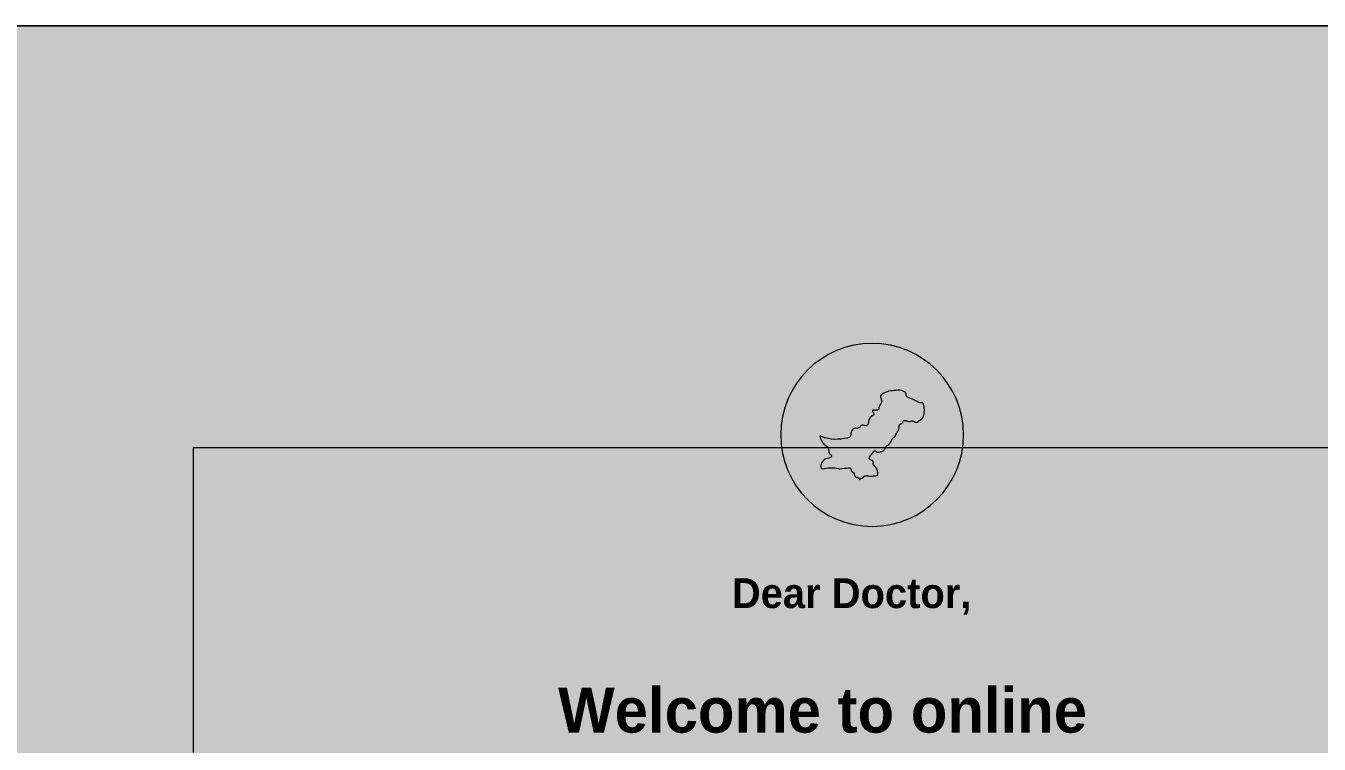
# Model space of a CAD drawing. Header units: inches. Extents: x 0 to 1920, y -20 to 1080.
# Drawn here: x 497 to 1204, y 687 to 1080 of the extents above; entities that cross this region are included whole.
import ezdxf

# ---------------------------------------------------------------- set-up
doc = ezdxf.new("R2010")
doc.units = ezdxf.units.IN
doc.header["$MEASUREMENT"] = 0
doc.layers.add('Layer 1', color=7, linetype='Continuous')

# ---------------------------------------------------------------- blocks, each defined once
blk = doc.blocks.new('block 3')
at = {"layer": 'Layer 1', "lineweight": 0}
blk.add_lwpolyline([(0, 1080), (1920, 1080), (1920, 0), (0, 0), (0, 1080)], dxfattribs=at)
blk = doc.blocks.new('block 6')
at = {"layer": 'Layer 1', "lineweight": 0}
blk.add_lwpolyline([(0, 1080), (1920, 1080), (1920, 0), (0, 0), (0, 1080)], dxfattribs=at)
blk = doc.blocks.new('block 13')
at = {"layer": 'Layer 1', "lineweight": 0}
blk.add_lwpolyline([(0, 1080), (1920, 1080), (1920, 0), (0, 0), (0, 1080)], dxfattribs=at)
blk = doc.blocks.new('block 30')
at = {"layer": 'Layer 1', "lineweight": 0}
for points in [[(0, 1080), (1920, 1080), (1920, 0), (0, 0), (0, 1080)], [(1331.03, 373), (588.97, 373), (588.97, 849.57), (1331.03, 849.57), (1331.03, 373)]]:
    blk.add_lwpolyline(points, dxfattribs=at)
blk = doc.blocks.new('block 31')
at = {"layer": 'Layer 1', "lineweight": 0}
blk.add_lwpolyline([(0, 1080), (1920, 1080), (1920, 0), (0, 0), (0, 1080)], dxfattribs=at)
blk = doc.blocks.new('block 32')
at = {"layer": 'Layer 1', "true_color": 0x247455}
h = blk.add_hatch(color=107, dxfattribs=at)
h.dxf.hatch_style = 2
edge = h.paths.add_edge_path()
edge.add_spline(control_points=[(1010, 856.41), (1010, 828.8), (987.61, 806.41), (960, 806.41), (932.39, 806.41), (910, 828.8), (910, 856.41), (910, 884.03), (932.39, 906.41), (960, 906.41), (987.61, 906.41), (1010, 884.03), (1010, 856.41)], knot_values=[0, 0, 0, 0, 1, 1, 1, 2, 2, 2, 3, 3, 3, 4, 4, 4, 4], degree=3, periodic=0)
edge.add_line((1010, 856.41), (1010, 856.41))
at = {"layer": 'Layer 1', "lineweight": 0}
blk.add_lwpolyline([(0, 1080), (1920, 1080), (1920, 0), (0, 0), (0, 1080)], dxfattribs=at)
for points, knots in [([(1010, 856.41), (1010, 828.8), (987.61, 806.41), (960, 806.41), (932.39, 806.41), (910, 828.8), (910, 856.41), (910, 884.03), (932.39, 906.41), (960, 906.41), (987.61, 906.41), (1010, 884.03), (1010, 856.41)], [0, 0, 0, 0, 1, 1, 1, 2, 2, 2, 3, 3, 3, 4, 4, 4, 4]), ([(988.29, 867.16), (988.08, 866.2), (987.61, 865.41), (986.77, 864.85), (986.25, 864.49), (985.71, 864.15), (985.23, 863.74), (984.47, 863.1), (983.73, 863.02), (982.94, 863.69), (982.41, 864.15), (981.83, 864.19), (981.18, 863.92), (980.57, 863.66), (979.95, 863.67), (979.35, 864), (978.89, 864.24), (978.39, 864.3), (977.88, 864.27), (977.37, 864.23), (976.83, 864.37), (976.86, 863.47), (976.88, 862.95), (976.24, 862.72), (975.77, 862.53), (975.02, 862.23), (974.71, 861.71), (974.76, 860.91), (974.82, 859.85), (974.46, 858.93), (973.84, 858.08), (973.4, 857.47), (973, 856.83), (972.78, 856.09), (972.7, 855.81), (972.56, 855.54), (972.3, 855.4), (971.3, 854.88), (970.86, 853.94), (970.41, 852.99), (969.99, 852.08), (969.43, 851.31), (968.49, 850.86), (967.92, 850.59), (967.55, 850.14), (967.32, 849.55), (966.78, 848.19), (965.89, 847.35), (964.34, 847.11), (963.35, 846.96), (962.46, 846.57), (961.75, 847.64), (961.57, 847.91), (961.29, 847.71), (961.11, 847.52), (960.27, 846.62), (959.42, 845.72), (958.81, 844.64), (958.29, 843.7), (958.56, 842.96), (959.62, 842.67), (960.39, 842.46), (960.63, 841.99), (960.57, 841.28), (960.49, 840.39), (960.78, 839.77), (961.5, 839.16), (962.52, 838.31), (963, 837.06), (963.16, 835.75), (963.29, 834.74), (962.85, 834.24), (961.78, 834.11), (960.11, 833.92), (958.44, 833.8), (956.77, 834.11), (956.22, 834.22), (955.83, 834.16), (955.52, 833.6), (955.05, 832.76), (953.9, 832.82), (953.33, 832.04), (953.18, 831.85), (952.92, 832.13), (952.89, 832.36), (952.83, 833), (952.44, 833.22), (951.87, 833.24), (950.79, 833.28), (950.27, 833.86), (950.2, 834.91), (950.17, 835.46), (949.96, 835.89), (949.41, 836.09), (948.8, 836.3), (948.52, 836.72), (948.5, 837.37), (948.46, 838.22), (948.07, 838.58), (947.14, 838.44), (945.52, 838.2), (943.86, 838.27), (942.25, 837.94), (942.03, 837.89), (941.79, 837.9), (941.59, 837.96), (938.68, 838.85), (935.78, 838.31), (932.88, 837.95), (932.19, 837.87), (931.91, 838.17), (931.93, 838.78), (932, 841.21), (933.23, 843.45), (936.23, 843.7), (937.34, 843.8), (937.77, 844.17), (937.72, 845), (937.7, 845.26), (937.67, 845.56), (937.41, 845.65), (936.3, 845.99), (936.24, 846.92), (936.25, 847.79), (936.27, 849.08), (935.74, 849.89), (934.62, 850.53), (933.27, 851.3), (931.65, 854.09), (931.42, 855.7), (931.8, 855.82), (932.09, 855.57), (932.39, 855.45), (937.02, 853.53), (941.77, 853.72), (946.54, 854.69), (948.04, 854.99), (948.16, 855.27), (948.33, 856.82), (948.4, 857.52), (948.54, 858.19), (948.88, 858.82), (949.35, 859.67), (950.04, 860.12), (951.05, 860.01), (952.06, 859.91), (952.93, 859.9), (953.5, 861.07), (953.91, 861.9), (954.94, 861.88), (955.72, 861.62), (957.19, 861.13), (957.85, 861.76), (957.97, 863.35), (958.09, 864.87), (958.71, 866.06), (960.06, 866.85), (961.08, 867.44), (961.15, 867.86), (960.52, 868.84), (960.34, 869.12), (959.96, 869.37), (960.2, 869.75), (960.42, 870.1), (960.83, 869.98), (961.17, 869.96), (961.58, 869.94), (961.99, 869.86), (962.39, 869.88), (963.16, 869.93), (963.71, 870.23), (963.72, 871.15), (963.72, 871.9), (964.1, 872.54), (964.54, 873.13), (965.31, 874.18), (965.46, 875.28), (964.83, 876.42), (964.33, 877.31), (964.57, 877.93), (965.35, 878.52), (966.8, 879.62), (968.38, 880.31), (970.21, 880.45), (971.53, 880.54), (972.86, 880.63), (974.17, 880.81), (975.51, 881), (976.64, 880.48), (977.76, 879.92), (978.38, 879.6), (978.67, 879.01), (978.59, 878.33), (978.51, 877.68), (978.8, 877.32), (979.32, 877.05), (979.35, 877.03), (979.38, 877.01), (979.4, 877), (981.47, 876.26), (983.38, 875.19), (985.37, 874.27), (985.83, 874.05), (986.33, 873.91), (986.84, 874.02), (987.59, 874.17), (987.92, 873.87), (988.12, 873.16), (988.67, 871.17), (988.72, 869.17), (988.29, 867.16)], [0, 0, 0, 0, 1, 1, 1, 2, 2, 2, 3, 3, 3, 4, 4, 4, 5, 5, 5, 6, 6, 6, 7, 7, 7, 8, 8, 8, 9, 9, 9, 10, 10, 10, 11, 11, 11, 12, 12, 12, 13, 13, 13, 14, 14, 14, 15, 15, 15, 16, 16, 16, 17, 17, 17, 18, 18, 18, 19, 19, 19, 20, 20, 20, 21, 21, 21, 22, 22, 22, 23, 23, 23, 24, 24, 24, 25, 25, 25, 26, 26, 26, 27, 27, 27, 28, 28, 28, 29, 29, 29, 30, 30, 30, 31, 31, 31, 32, 32, 32, 33, 33, 33, 34, 34, 34, 35, 35, 35, 36, 36, 36, 37, 37, 37, 38, 38, 38, 39, 39, 39, 40, 40, 40, 41, 41, 41, 42, 42, 42, 43, 43, 43, 44, 44, 44, 45, 45, 45, 46, 46, 46, 47, 47, 47, 48, 48, 48, 49, 49, 49, 50, 50, 50, 51, 51, 51, 52, 52, 52, 53, 53, 53, 54, 54, 54, 55, 55, 55, 56, 56, 56, 57, 57, 57, 58, 58, 58, 59, 59, 59, 60, 60, 60, 61, 61, 61, 62, 62, 62, 63, 63, 63, 64, 64, 64, 65, 65, 65, 66, 66, 66, 67, 67, 67, 68, 68, 68, 69, 69, 69, 70, 70, 70, 70])]:
    blk.add_open_spline(points, degree=3, knots=knots, dxfattribs=at)
blk = doc.blocks.new('block 2')
at = {"layer": 'Layer 1', "true_color": 0xebf1f8}
h = blk.add_hatch(color=7, dxfattribs=at)
h.dxf.hatch_style = 2
h.paths.add_polyline_path([(0, 0), (1920, 0), (1920, 1080), (0, 1080)])
at = {"layer": 'Layer 1', "lineweight": 0}
blk.add_lwpolyline([(0, 0), (1920, 0), (1920, 1080), (0, 1080), (0, 0)], dxfattribs=at)
blk.add_lwpolyline([(0, 0), (1920, 0), (1920, 1080), (0, 1080), (0, 0)], dxfattribs=at)
at = {"layer": 'Layer 1'}
for name in ['block 3', 'block 6', 'block 13', 'block 30', 'block 31', 'block 32']:
    blk.add_blockref(name, (0, 0), dxfattribs=at)
at = {"layer": 'Layer 1', "color": 107, "true_color": 0x247455, "insert": (883.3, 758.07), "char_height": 16.32, "attachment_point": 7}
blk.add_mtext('\\fPoppins|b1|i0|c0|p34;\\W1;Dear Doctor,', dxfattribs=at)
at = {"layer": 'Layer 1', "color": 250, "true_color": 0x231f20, "insert": (788.32, 693.33), "char_height": 24.48, "attachment_point": 7}
blk.add_mtext('\\fPoppins|b1|i0|c0|p34;\\W1;Welcome to online', dxfattribs=at)

msp = doc.modelspace()

# ---------------------------------------------------------------- block references
at = {"layer": 'Layer 1'}
msp.add_blockref('block 2', (0, 0), dxfattribs=at)

doc.saveas('drawing.dxf')
